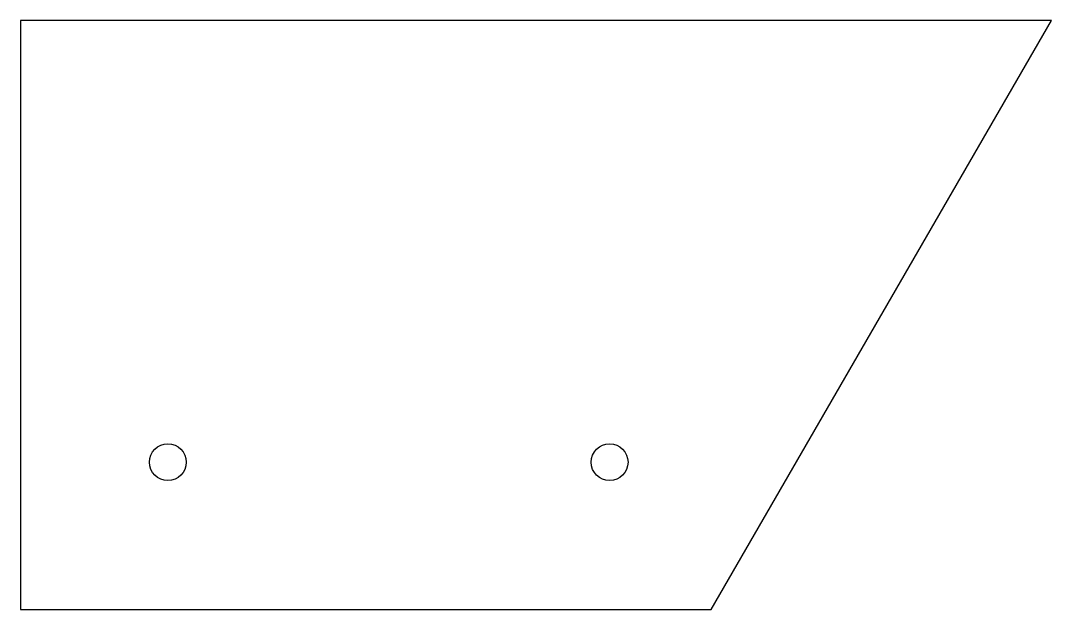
# Model space of a CAD drawing. Header units: millimetres. Extents: x 0 to 70, y -40 to 0.
import ezdxf

# ---------------------------------------------------------------- set-up
doc = ezdxf.new("R2010")
doc.units = ezdxf.units.MM

msp = doc.modelspace()

# ---------------------------------------------------------------- linework, layer by layer
msp.add_lwpolyline([(46.906, -40), (70, 0), (0, 0), (0, -40)], close=True)
for centre in [(10, -30), (40, -30)]:
    msp.add_circle(centre, 1.25)

doc.saveas('drawing.dxf')
